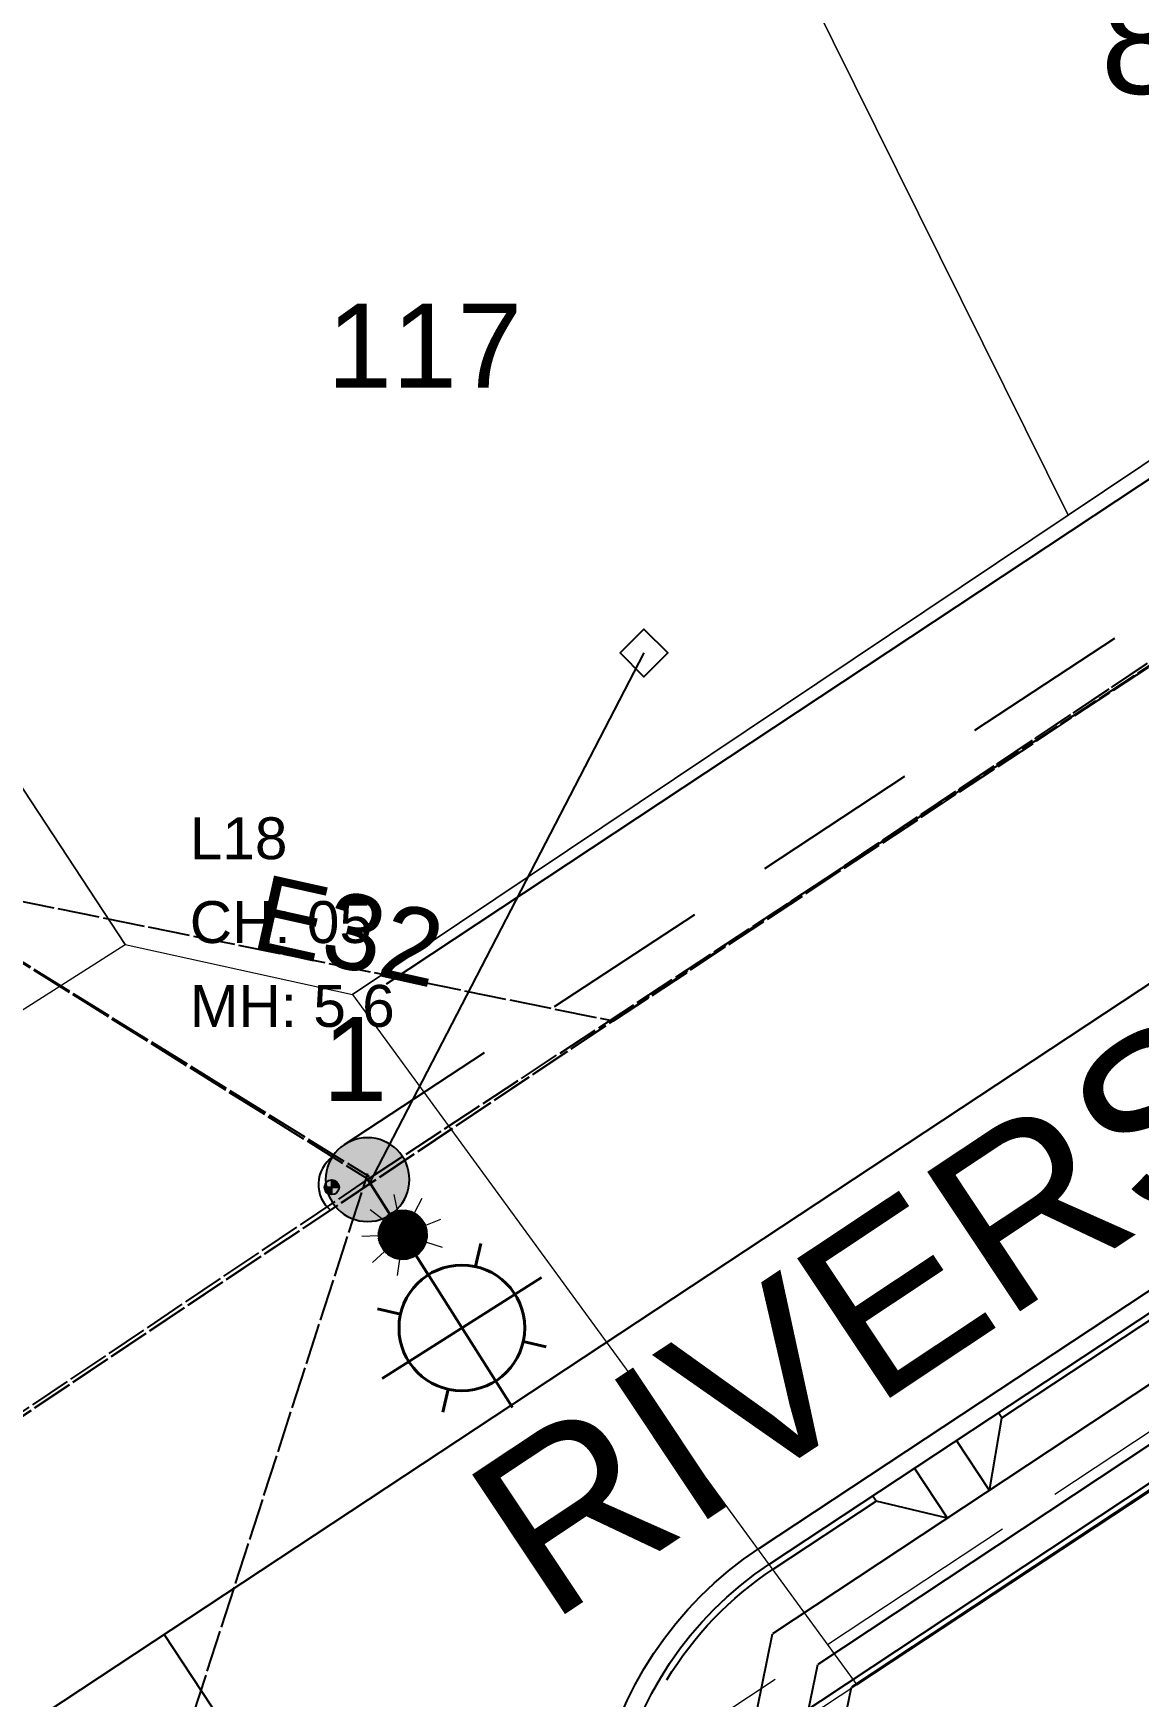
# Model space of a CAD drawing. Header units: metres. Extents: x 302064 to 305578, y 6265466 to 6271990.
# Drawn here: x 302954.41 to 302980.79, y 6271138.37 to 6271178.07 of the extents above; entities that cross this region are included whole.
import ezdxf
from ezdxf.enums import TextEntityAlignment as Align

# ---------------------------------------------------------------- set-up
doc = ezdxf.new("R2010")
doc.units = ezdxf.units.M
for name, pattern in [('Cable Exist OH', [1, 1, 0]), ('Cable New OH', [6, 4, -2]), ('IE Trench LV', [6.5, 5, -1.5]), ('IECLTRLV', [6.5, 5, -1.5])]:
    doc.linetypes.add(name, pattern=pattern)
doc.layers.get('0').update_dxf_attribs({"color": 6})
for name, color, linetype in [('_User Miscellaneous1', 7, 'Continuous'), ('_User_LV_Exist', 7, 'Continuous'), ('BDY', 252, 'Continuous'), ('DEVELOP', 2, 'Continuous'), ('Equip_SP_SL_EXT', 7, 'Continuous'), ('Mains_HV_EXT', 1, 'Continuous'), ('Mains_LV_EXT', 5, 'Continuous'), ('Mains_SL_EXT', 3, 'Continuous'), ('Services_SP_EXT', 7, 'Continuous'), ('SupportsOH_SP_TR_HV_LV_SL_EXT', 7, 'Continuous'), ('SupportsOH_SP_TR_HV_LV_SL_MOD', 3, 'Continuous'), ('XR01255_CC_DES$0$FOOTPATH', 252, 'Continuous'), ('XR01255_CC_DES$0$PRAM_RAMP', 252, 'Continuous'), ('XR01255_CC_DES$0$ROAD_CONTROL', 252, 'Continuous'), ('XR01255_CC_DES$0$ROAD_KERB', 252, 'Continuous'), ('XR01255_CC_DES$0$ROAD_KERB-BACK', 252, 'Continuous'), ('XR01255_CC_DES$0$ROAD_KERB-LIP', 252, 'Continuous'), ('XR01255_CC_LOT_LAYOUT$0$F_LOT', 252, 'Continuous'), ('XR01255_CC_LOT_LAYOUT$0$ST1_BDY', 252, 'Continuous'), ('XR01255_CC_LOT_LAYOUT$0$ST1_BDY_1', 252, 'Continuous'), ('XR01255_CC_SURVEY$0$SERVICES-ELECTRICTY', 1, 'Continuous')]:
    doc.layers.add(name, color=color, linetype=linetype)
for name, color, linetype, lineweight in [('Cadastre Land Parcels_SP_EXT', 7, 'Continuous', 5), ('Cadastre Roads_SP_EXT', 9, 'Continuous', 5), ('LH-LUM-L18', 1, 'Continuous', 0), ('LH-POL-Poles&Pendants', 1, 'Continuous', 0), ('Trench_SP_NEW', 7, 'IECLTRLV', 20)]:
    doc.layers.add(name, color=color, linetype=linetype, lineweight=lineweight)
doc.styles.add('iecARIAL', font='arial.ttf', dxfattribs={"height": 2})
doc.styles.add('POLE_LABEL', font='arial.ttf')
doc.styles.get("Standard").update_dxf_attribs({"font": 'arial.ttf'})
doc.dimstyles.get("Standard").update_dxf_attribs({"dimtxt": 0.18, "dimasz": 0.18, "dimexe": 0.18, "dimexo": 0.0625, "dimgap": 0.09, "dimtad": 0, "dimtih": 1, "dimtoh": 1, "dimdec": 4, "dimzin": 0, "dimdsep": 46, "dimtxsty": 'Standard', "dimcen": 0.09, "dimadec": 0, "dimazin": 0, "dimtfac": 1, "dimtdec": 4, "dimtofl": 0, "dimtmove": 0, "dimatfit": 3, "dimfxl": 1, "dimtolj": 1, "dimtzin": 0, "dimarcsym": 0})

# ---------------------------------------------------------------- blocks, each defined once
blk = doc.blocks.new('SL_LANTERN_EXT')
at = {"lineweight": 40}
for p, q in [((0, 1.968), (0, 6.468)), ((-1.459, 5.676), (-1.061, 5.278)), ((1.458, 5.676), (1.06, 5.278)), ((-2.25, 4.218), (2.25, 4.218)), ((-1.459, 2.759), (-1.061, 3.157)), ((1.458, 2.759), (1.06, 3.157)), ((0, 0), (0, 2.721))]:
    blk.add_line(p, q, dxfattribs=at)
blk.add_circle((0, 4.218), 1.5, dxfattribs=at)
at = {"style": 'iecARIAL', "flags": 8}
blk.add_attdef('ASSET_NUM', (1.5, 1.5), '', height=2.5, dxfattribs=at)
for tag, p, height, flags in [('CONSTRUCTED_VOLTAGE', (0.981, -0.653), 0.2, 9), ('CONTROL_TYPE', (0.981, -0.853), 0.2, 9), ('LNUMBER', (2.181, -3.253), 2.5, 8), ('LANTERN_PURPOSE', (0.981, -1.053), 0.2, 9), ('LANTERN_TYPE', (0.981, -1.253), 0.2, 9), ('OPERATING_VOLTAGE', (0.981, -1.653), 0.2, 9), ('NO_PHASES', (0.981, -1.453), 0.2, 9), ('ORIENTATION', (0.981, -1.853), 0.2, 9), ('OWNED_BY', (0.981, -2.053), 0.2, 9), ('STATE', (0.981, -2.253), 0.2, 9), ('USAGE', (0.981, -2.453), 0.2, 9), ('CEXIST', (0.981, -2.653), 0.2, 9), ('CNEW', (0.981, -2.853), 0.2, 9), ('CNUMBER', (0.981, -3.053), 0.2, 9), ('CREMOVE', (0.981, -3.253), 0.2, 9), ('CREPLACE', (0.981, -3.453), 0.2, 9), ('LKINGHEIGHT', (0.981, -3.653), 0.2, 9), ('LBRACKET', (0.981, -3.853), 0.2, 9), ('LBRACKETVOCAB', (0.981, -4.053), 0.2, 9), ('LCATEGORY', (0.981, -4.253), 0.2, 9), ('LCHARGE1', (0.981, -4.453), 0.2, 9), ('LCHARGE1PERCENT', (0.981, -4.653), 0.2, 9), ('LCHARGE2', (0.981, -4.853), 0.2, 9), ('LCHARGE2PERCENT', (0.981, -5.053), 0.2, 9), ('LCHARGE3', (0.981, -5.253), 0.2, 9), ('LCHARGE3PERCENT', (0.981, -5.453), 0.2, 9), ('LEXIST', (0.981, -5.653), 0.2, 9), ('LLAMP', (0.981, -5.853), 0.2, 9), ('LLAMPVOCAB', (0.981, -6.053), 0.2, 9), ('LMAST', (0.981, -6.253), 0.2, 9), ('LMASTVOCAB', (0.981, -6.453), 0.2, 9), ('LNEW', (0.981, -6.653), 0.2, 9), ('LANTNUMBER', (0.981, -6.853), 0.2, 9), ('LOUTREACH', (0.981, -7.253), 0.2, 9), ('LOUTREACHVOCAB', (0.981, -7.453), 0.2, 9), ('LRATECODE', (0.981, -7.653), 0.2, 9), ('LREMOVE', (0.981, -7.853), 0.2, 9), ('LREPLACE', (0.981, -8.053), 0.2, 9), ('LTYPE', (0.981, -8.253), 0.2, 9), ('LTYPEVOCAB', (0.981, -8.453), 0.2, 9), ('LEGEND', (0.981, -8.653), 0.2, 9), ('LOCATION', (0.981, -8.853), 0.2, 9), ('STREETNAME', (0.981, -9.253), 0.2, 9), ('NOTES', (0.981, -9.053), 0.2, 9), ('SUBURB', (0.981, -9.453), 0.2, 1)]:
    blk.add_attdef(tag, p, '', height=height, dxfattribs=dict(flags=flags))
blk = doc.blocks.new('CCP_EXT')
at = {"flags": 9}
for tag, p in [('OWNED_BY', (0, -1)), ('USAGE', (0, -1.2)), ('LEGEND', (0, -1.4)), ('LIFE_SUPPORT', (0, -1.6)), ('STATE', (0, -1.8)), ('NOTES', (0, -2))]:
    blk.add_attdef(tag, text='', height=0.2, dxfattribs=at).set_placement(p, align=Align.MIDDLE_LEFT)
blk.add_wipeout([(0, 0.566), (0.566, 0), (0, -0.566), (-0.566, 0)])
blk.add_lwpolyline([(-0.566, 0), (0, 0.566), (0.566, 0), (0, -0.566), (-0.566, 0)])
at = {"flags": 1}
blk.add_attdef('Z', (0, 0), '', height=0.2, dxfattribs=at)
at = {"flags": 9}
for tag, p in [('CCP_TYPE', (0, 0)), ('CONSTRUCTED_VOLTAGE', (0, -0.2)), ('NO_PHASES', (0, -0.4)), ('OPERATING_VOLTAGE', (0, -0.6)), ('ORIENTATION', (0, -0.8))]:
    blk.add_attdef(tag, text='', height=0.2, dxfattribs=at).set_placement(p, align=Align.MIDDLE_LEFT)
blk = doc.blocks.new('POLE_EXT')
blk.add_hatch(color=256).paths.add_polyline_path([(-1, 0, 1), (1, 0, 1)])
blk.add_lwpolyline([(-1, 0, 1), (1, 0, 1)], format="xyb", close=True)
for tag, height, flags, p in [('pNumber', 2.5, 8, (-17.84, 2.067)), ('OWNED_BY', 0.2, 9, (1.355, -0.4)), ('SPECIAL_USE', 0.2, 9, (1.355, -0.8)), ('PARENT', 0.2, 9, (1.355, -0.6)), ('STATE', 0.2, 9, (1.355, -1)), ('USAGE', 0.2, 9, (1.355, -1.2)), ('cLV', 0.2, 9, (1.355, -1.4)), ('hDepth', 0.2, 9, (1.355, -1.6)), ('cHV', 0.2, 9, (1.355, -2)), ('hDia', 0.2, 9, (1.355, -1.8)), ('LBRACKET', 0.2, 9, (1.355, -2.2)), ('LExisting', 0.2, 9, (1.355, -2.4)), ('LANTNUMBER', 0.2, 9, (1.355, -2.6)), ('LOther', 0.2, 9, (1.355, -2.8)), ('LRemove', 0.2, 9, (1.355, -3)), ('LEGEND', 0.2, 9, (1.355, -3.2)), ('cLinedev', 0.2, 9, (1.355, -3.4)), ('LOCATION', 0.2, 9, (1.355, -3.6)), ('pExisting', 0.2, 9, (1.355, -3.8)), ('PFNUMBER', 0.2, 9, (1.355, -4)), ('pFooting', 0.2, 9, (1.355, -4.4)), ('NEWPFNUMBER', 0.2, 9, (1.355, -4.2)), ('pNew', 0.2, 9, (1.355, -4.6)), ('pRelocate', 0.2, 9, (1.355, -5)), ('pRemove', 0.2, 9, (1.355, -5.2)), ('pReplace', 0.2, 9, (1.355, -5.4)), ('pStay', 0.2, 9, (1.355, -5.6)), ('cspan', 0.2, 9, (1.355, -6)), ('pType', 0.2, 9, (1.355, -5.8)), ('STREETNAME', 0.2, 9, (1.355, -6.2)), ('SUBURB', 0.2, 9, (1.355, -6.4)), ('NOTES', 0.2, 9, (1.355, -6.6)), ('MAINTAINED_BY', 0.2, 9, (1.355, -6.814)), ('OPERATED_BY', 0.2, 9, (1.355, -7.014))]:
    blk.add_attdef(tag, text='', height=height, dxfattribs=dict(flags=flags)).set_placement(p, align=Align.MIDDLE_LEFT)
at = {"style": 'POLE_LABEL'}
for tag, height, flags, p in [('ASSET_NUM', 2.5, 8, (2, 2)), ('STRUCTURE_PLANT_NUMBER', 0.2, 9, (1.355, 0.028)), ('STREET_CODE', 0.2, 9, (1.355, -0.2))]:
    blk.add_attdef(tag, text='', height=height, dxfattribs=dict(at, flags=flags)).set_placement(p, align=Align.MIDDLE_LEFT)
at = {"flags": 1}
blk.add_attdef('Z', (1.355, -7.328), '', height=0.2, dxfattribs=at)
blk = doc.blocks.new('A$C6F1F0823')
at = {"layer": 'BDY'}
for p, q in [((3.882, 91.562, 46.5), (66.677, 133.145, 46.5)), ((3.882, 91.562), (66.677, 133.145))]:
    blk.add_line(p, q, dxfattribs=at)
blk = doc.blocks.new('A$C07AF69C9')
at = {"layer": 'XR01255_CC_SURVEY$0$SERVICES-ELECTRICTY'}
h = blk.add_hatch(color=256, dxfattribs=at)
h.dxf.hatch_style = 1
h.paths.add_polyline_path([(34.695, 132.805), (34.52, 132.805, 0.414214), (34.695, 132.63)])
h.paths.add_polyline_path([(34.695, 132.98), (34.695, 132.805), (34.87, 132.805, 0.414214)])
at = {"layer": 'XR01255_CC_DES$0$FOOTPATH'}
for p, q in [((98.921, 157.699), (45.213, 122.145)), ((99.168, 156.424), (46.29, 121.419)), ((43.45, 113.509), (45.213, 122.145)), ((44.725, 113.755), (46.29, 121.419))]:
    blk.add_line(p, q, dxfattribs=at)
at = {"layer": 'XR01255_CC_DES$0$PRAM_RAMP', "color": 8}
for p, q in [((50.389, 125.571), (49.603, 126.762)), ((49.387, 124.911), (48.602, 126.101))]:
    blk.add_line(p, q, dxfattribs=at)
at = {"layer": 'XR01255_CC_DES$0$PRAM_RAMP'}
for points in [[(50.687, 127.299), (50.604, 127.424)], [(50.389, 125.571), (50.687, 127.299)], [(49.387, 124.911), (47.683, 125.314), (47.601, 125.439)]]:
    blk.add_lwpolyline(points, dxfattribs=at)
at = {"layer": 'XR01255_CC_DES$0$ROAD_CONTROL'}
blk.add_line((30.694, 122.131), (96.623, 22.188), dxfattribs=at)
blk.add_lwpolyline([(131.966, 189.031), (-0.002, 101.854)], dxfattribs=at)
at = {"layer": 'XR01255_CC_DES$0$ROAD_KERB'}
blk.add_lwpolyline([(42.737, 112.046, -0.414025), (45.147, 123.819), (97.438, 158.362, -0.414402), (109.219, 155.95), (166.818, 68.634)], format="xyb", dxfattribs=at)
at = {"layer": 'XR01255_CC_DES$0$ROAD_KERB-BACK'}
blk.add_lwpolyline([(50.687, 127.299), (92.072, 154.637)], dxfattribs=at)
blk.add_lwpolyline([(42.69, 121.051, -0.111113), (45.23, 123.694), (47.683, 125.314)], format="xyb", dxfattribs=at)
at = {"layer": 'XR01255_CC_DES$0$ROAD_KERB-LIP'}
blk.add_lwpolyline([(42.362, 111.798, -0.414025), (44.899, 124.194), (97.19, 158.737, -0.414402), (109.594, 156.198), (167.193, 68.882)], format="xyb", dxfattribs=at)
at = {"layer": 'XR01255_CC_LOT_LAYOUT$0$F_LOT'}
blk.add_lwpolyline([(88.249, 172.242), (35.992, 137.648)], dxfattribs=at)
at = {"layer": 'XR01255_CC_LOT_LAYOUT$0$ST1_BDY'}
blk.add_line((45.681, 113.94), (47.097, 120.874), dxfattribs=at)
at = {"layer": 'XR01255_CC_LOT_LAYOUT$0$ST1_BDY_1'}
blk.add_line((63.44, 131.693), (47.097, 120.874), dxfattribs=at)
at = {"layer": 'XR01255_CC_SURVEY$0$SERVICES-ELECTRICTY'}
for p, q in [((34.695, 132.63), (34.695, 132.98)), ((34.52, 132.805), (34.87, 132.805))]:
    blk.add_line(p, q, dxfattribs=at)
blk.add_circle((34.695, 132.805), 0.175, dxfattribs=at)
blk.add_blockref('A$C6F1F0823', (32.368, 22.293))
blk = doc.blocks.new('A$C70F866E6')
at = {"layer": 'LH-LUM-L18', "color": 1, "extrusion": (-0.046651, 0.07362, 0.996195)}
for p, q in [((0.014821, 0.084253, 0.005603), (0.014738, 0.084636, 0.005571)), ((0.01448, 0.084037, 0.005603), (0.014169, 0.084276, 0.005571)), ((0.0147, 0.084209, 0.0056), (0.01457, 0.084127, 0.0056)), ((0.014683, 0.084204, 0.0056), (0.014582, 0.08414, 0.0056)), ((0.0146, 0.084223, 0.005595), (0.014664, 0.084122, 0.005605)), ((0.015245, 0.083168, 0.005703), (0.014616, 0.084161, 0.0056)), ((0.015262, 0.083179, 0.005703), (0.014632, 0.084172, 0.0056)), ((0.015279, 0.083189, 0.005703), (0.014649, 0.084182, 0.0056)), ((0.014664, 0.084122, 0.005605), (0.014683, 0.084204, 0.0056)), ((0.015295, 0.083201, 0.005703), (0.014667, 0.084192, 0.0056)), ((0.01531, 0.083213, 0.005703), (0.014684, 0.084201, 0.0056)), ((0.014848, 0.084255, 0.005604), (0.0147, 0.084209, 0.0056)), ((0.015326, 0.083225, 0.005702), (0.014702, 0.08421, 0.0056)), ((0.015341, 0.083238, 0.005702), (0.01472, 0.084218, 0.005601)), ((0.015356, 0.083252, 0.005702), (0.014739, 0.084225, 0.005601)), ((0.01537, 0.083266, 0.005702), (0.014758, 0.084232, 0.005601)), ((0.015384, 0.08328, 0.005701), (0.014777, 0.084238, 0.005602)), ((0.015397, 0.083296, 0.005701), (0.014796, 0.084244, 0.005602)), ((0.01541, 0.083312, 0.0057), (0.014817, 0.084249, 0.005603)), ((0.015423, 0.083329, 0.005699), (0.014837, 0.084253, 0.005604)), ((0.015001, 0.084262, 0.005611), (0.014848, 0.084255, 0.005604)), ((0.015436, 0.083347, 0.005699), (0.014858, 0.084257, 0.005604)), ((0.015447, 0.083364, 0.005698), (0.014879, 0.08426, 0.005605)), ((0.015458, 0.083384, 0.005697), (0.014902, 0.084262, 0.005606)), ((0.015469, 0.083403, 0.005696), (0.014924, 0.084264, 0.005607)), ((0.01548, 0.083424, 0.005695), (0.014947, 0.084264, 0.005608)), ((0.01549, 0.083445, 0.005694), (0.014971, 0.084264, 0.005609)), ((0.015498, 0.083468, 0.005693), (0.014995, 0.084262, 0.00561)), ((0.015151, 0.084229, 0.00562), (0.015001, 0.084262, 0.005611)), ((0.015507, 0.083491, 0.005691), (0.01502, 0.08426, 0.005612)), ((0.015515, 0.083515, 0.00569), (0.015045, 0.084256, 0.005613)), ((0.015521, 0.083542, 0.005688), (0.015072, 0.084252, 0.005615)), ((0.015527, 0.083569, 0.005686), (0.015099, 0.084245, 0.005616)), ((0.015532, 0.083598, 0.005685), (0.015127, 0.084237, 0.005618)), ((0.015287, 0.084158, 0.005632), (0.015151, 0.084229, 0.00562)), ((0.015535, 0.08363, 0.005682), (0.015157, 0.084226, 0.005621)), ((0.015537, 0.083664, 0.00568), (0.015189, 0.084213, 0.005623)), ((0.015221, 0.0842, 0.005626), (0.015404, 0.084548, 0.005608)), ((0.015537, 0.083701, 0.005677), (0.015222, 0.084197, 0.005626)), ((0.015534, 0.083743, 0.005674), (0.015259, 0.084177, 0.005629)), ((0.015401, 0.084053, 0.005645), (0.015287, 0.084158, 0.005632)), ((0.014394, 0.083877, 0.005611), (0.01436, 0.083727, 0.00562)), ((0.014795, 0.083106, 0.005686), (0.014367, 0.083781, 0.005616)), ((0.014823, 0.083099, 0.005688), (0.014373, 0.083809, 0.005615)), ((0.01485, 0.083094, 0.00569), (0.01438, 0.083835, 0.005613)), ((0.014875, 0.083091, 0.005691), (0.014388, 0.08386, 0.005612)), ((0.014465, 0.084013, 0.005604), (0.014394, 0.083877, 0.005611)), ((0.0149, 0.083089, 0.005693), (0.014396, 0.083883, 0.00561)), ((0.014924, 0.083087, 0.005694), (0.014405, 0.083906, 0.005609)), ((0.014948, 0.083086, 0.005695), (0.014415, 0.083927, 0.005608)), ((0.01497, 0.083087, 0.005696), (0.014425, 0.083948, 0.005607)), ((0.014993, 0.083089, 0.005697), (0.014436, 0.083967, 0.005606)), ((0.015015, 0.083091, 0.005698), (0.014448, 0.083986, 0.005605)), ((0.015036, 0.083093, 0.005699), (0.014459, 0.084004, 0.005604)), ((0.01457, 0.084127, 0.0056), (0.014465, 0.084013, 0.005604)), ((0.015057, 0.083097, 0.005699), (0.014471, 0.084022, 0.005604)), ((0.015078, 0.083102, 0.0057), (0.014484, 0.084039, 0.005603)), ((0.015098, 0.083107, 0.005701), (0.014497, 0.084055, 0.005602)), ((0.015118, 0.083112, 0.005701), (0.014511, 0.08407, 0.005602)), ((0.015137, 0.083118, 0.005702), (0.014525, 0.084085, 0.005601)), ((0.015156, 0.083125, 0.005702), (0.014539, 0.084099, 0.005601)), ((0.015174, 0.083133, 0.005702), (0.014554, 0.084112, 0.005601)), ((0.015193, 0.083141, 0.005702), (0.014569, 0.084126, 0.0056)), ((0.014582, 0.08414, 0.0056), (0.014664, 0.084122, 0.005605)), ((0.015211, 0.08315, 0.005703), (0.014584, 0.084138, 0.0056)), ((0.015228, 0.083158, 0.005703), (0.0146, 0.08415, 0.0056)), ((0.015525, 0.083792, 0.00567), (0.0153, 0.084148, 0.005633)), ((0.01551, 0.083854, 0.005665), (0.015349, 0.084108, 0.005638)), ((0.015483, 0.083924, 0.005658), (0.015401, 0.084053, 0.005645)), ((0.015529, 0.083777, 0.005671), (0.015483, 0.083924, 0.005658)), ((0.015492, 0.083903, 0.00566), (0.015856, 0.084052, 0.005666)), ((0.015535, 0.083624, 0.005683), (0.015529, 0.083777, 0.005671)), ((0.014357, 0.083653, 0.005626), (0.013964, 0.083635, 0.005608)), ((0.014706, 0.083137, 0.00568), (0.014358, 0.083687, 0.005623)), ((0.014672, 0.083154, 0.005677), (0.014358, 0.083649, 0.005626)), ((0.014737, 0.083124, 0.005682), (0.014359, 0.083721, 0.005621)), ((0.01436, 0.083727, 0.00562), (0.014366, 0.083574, 0.005632)), ((0.014635, 0.083174, 0.005674), (0.014361, 0.083607, 0.005629)), ((0.014767, 0.083114, 0.005685), (0.014363, 0.083752, 0.005618)), ((0.014366, 0.083574, 0.005632), (0.014412, 0.083427, 0.005645)), ((0.014595, 0.083202, 0.00567), (0.014369, 0.083559, 0.005633)), ((0.014546, 0.083242, 0.005665), (0.014385, 0.083497, 0.005638)), ((0.014412, 0.083427, 0.005645), (0.014494, 0.083297, 0.005658)), ((0.014449, 0.083359, 0.005651), (0.014453, 0.083353, 0.005652)), ((0.015429, 0.083338, 0.005699), (0.015501, 0.083473, 0.005692)), ((0.015501, 0.083473, 0.005692), (0.015535, 0.083624, 0.005683)), ((0.015508, 0.0835, 0.005691), (0.015883, 0.083382, 0.005717)), ((0.01451, 0.08328, 0.00566), (0.014219, 0.083015, 0.005666)), ((0.014494, 0.083297, 0.005658), (0.014607, 0.083193, 0.005671)), ((0.014607, 0.083193, 0.005671), (0.014743, 0.083122, 0.005683)), ((0.014743, 0.083122, 0.005683), (0.014894, 0.083089, 0.005692)), ((0.014867, 0.083094, 0.005691), (0.014814, 0.082705, 0.005717)), ((0.014894, 0.083089, 0.005692), (0.015047, 0.083095, 0.005699)), ((0.015047, 0.083095, 0.005699), (0.015195, 0.083142, 0.005702)), ((0.015195, 0.083142, 0.005702), (0.015262, 0.083179, 0.005703)), ((0.015261, 0.083181, 0.005703), (0.015471, 0.08285, 0.005737)), ((0.015262, 0.083179, 0.005703), (0.015324, 0.083224, 0.005702)), ((0.015324, 0.083224, 0.005702), (0.015429, 0.083338, 0.005699))]:
    blk.add_line(p, q, dxfattribs=at)
at = {"layer": 'LH-POL-Poles&Pendants', "color": 1}
blk.add_line((0.014097, 0.085017, 0.0056), (0.014632, 0.084172, 0.0056), dxfattribs=at)
at = {"layer": 'LH-LUM-L18', "color": 1, "char_height": 0.001, "attachment_point": 1}
for s, insert in [('L18', (0.009862, 0.093639, 0.0056)), ('CH: 05', (0.009862, 0.091639, 0.0056)), ('MH: 5.6', (0.009862, 0.089639, 0.0056))]:
    blk.add_mtext(s, dxfattribs=dict(at, insert=insert))

msp = doc.modelspace()

# ---------------------------------------------------------------- linework, layer by layer
at = {"layer": '_User_LV_Exist', "linetype": 'Cable Exist OH'}
for points in [[(302950.689, 6271158.05), (302962.428, 6271150.782)], [(302955.865, 6271130.609), (302962.401, 6271150.861)], [(302925.194, 6271125.689), (302962.391, 6271150.711)]]:
    msp.add_lwpolyline(points, dxfattribs=at)
at = {"layer": 'Cadastre Land Parcels_SP_EXT', "linetype": 'Continuous'}
for points in [[(302999.267, 6271180.073), (302978.546, 6271204.365), (302970.327, 6271200.994), (302964.832, 6271195.351), (302979.105, 6271166.565), (302999.267, 6271180.073)], [(302979.105, 6271166.565), (302964.832, 6271195.351), (302944.538, 6271174.689), (302956.604, 6271156.325), (302962.029, 6271155.13), (302979.105, 6271166.565)], [(303090.76, 6271084.541), (303030.427, 6271175.862), (302974.067, 6271138.657), (302963.233, 6271131.505), (303023.65, 6271040.271), (303090.76, 6271084.541)]]:
    msp.add_lwpolyline(points, close=True, dxfattribs=at)
at = {"layer": 'Cadastre Roads_SP_EXT', "linetype": 'Continuous'}
msp.add_lwpolyline([(302883.661, 6271237.61), (302887.557, 6271232.99), (302893.855, 6271223.412), (302902.617, 6271210.08), (302911.258, 6271197.046), (302920.637, 6271182.828), (302932.081, 6271165.523), (302943.62, 6271148.049), (302949.262, 6271151.645), (302956.604, 6271156.325), (302944.538, 6271174.689), (302933.09, 6271192.282), (302923.912, 6271206.201), (302914.848, 6271219.94), (302903.926, 6271236.532)], dxfattribs=at)
at = {"layer": 'Mains_LV_EXT', "linetype": 'Cable Exist OH'}
for points in [[(302950.689, 6271158.05), (302962.384, 6271150.735)], [(302925.194, 6271125.689), (302968.263, 6271154.498)]]:
    msp.add_lwpolyline(points, dxfattribs=at)
at = {"layer": 'Mains_LV_EXT', "linetype": 'Continuous'}
msp.add_lwpolyline([(302961.552, 6271151.255, 0.488369), (302961.507, 6271149.979)], format="xyb", dxfattribs=at)
at = {"layer": 'Mains_SL_EXT', "linetype": 'Cable Exist OH'}
for points in [[(302950.689, 6271158.05), (302968.263, 6271154.498)], [(302892.307, 6271104.401), (302925.194, 6271125.689), (302968.263, 6271154.498)]]:
    msp.add_lwpolyline(points, dxfattribs=at)
at = {"layer": 'Trench_SP_NEW', "linetype": 'IE Trench LV', "flags": 128}
msp.add_lwpolyline([(302962.523, 6271132.449), (303007.621, 6271162.266)], dxfattribs=at)

# ---------------------------------------------------------------- block references
at = {"layer": 'Equip_SP_SL_EXT', "rotation": 212.3578091099468}
msp.add_blockref('SL_LANTERN_EXT', (302962.384, 6271150.735), dxfattribs=at)
at = {"layer": 'SupportsOH_SP_TR_HV_LV_SL_EXT'}
msp.add_blockref('POLE_EXT', (302962.391, 6271150.711), dxfattribs=at)
at = {"layer": 'SupportsOH_SP_TR_HV_LV_SL_MOD'}
ref = msp.add_blockref('POLE_EXT', (302992.972, 6271170.814), dxfattribs=at)
ref.add_attrib('ASSET_NUM', '808752', dxfattribs={"layer": '0', "height": 2.5, "rotation": 0.0726, "style": 'POLE_LABEL'}).set_placement((302991.535, 6271177.885), align=Align.MIDDLE_RIGHT)

# ---------------------------------------------------------------- texts
at = {"layer": '_User Miscellaneous1', "lineweight": 25, "insert": (302959.465, 6271154.59), "char_height": 2, "width": 4.42822, "attachment_point": 1}
msp.add_mtext('\\pi1.8458;1', dxfattribs=at)
at = {"layer": 'Cadastre Land Parcels_SP_EXT'}
msp.add_text('117', height=2, dxfattribs=at).set_placement((302961.422, 6271169.612))
at = {"layer": 'Mains_LV_EXT'}
msp.add_text('E32', height=1.8, rotation=347.4595, dxfattribs=at).set_placement((302959.567, 6271156.255))

# ---------------------------------------------------------------- leaders
at = {"layer": '_User Miscellaneous1', "lineweight": 25}
msp.add_leader([(302991.118, 6271172.079), (302964.847, 6271200.158)], dimstyle='Standard', override={"dimasz": 5, "dimgap": 0.625, "dimtad": 0}, dxfattribs=at)

# ---------------------------------------------------------------- next in the draw order: block references
at = {"layer": 'Services_SP_EXT'}
msp.add_blockref('CCP_EXT', (302968.986, 6271163.278), dxfattribs=at)

# ---------------------------------------------------------------- next in the draw order: block references
msp.add_blockref('CCP_EXT', (302968.986, 6271163.278), dxfattribs=at)

# ---------------------------------------------------------------- next in the draw order: linework, layer by layer
at = {"layer": '_User_LV_Exist', "linetype": 'Cable New OH'}
msp.add_lwpolyline([(302961.841, 6271151.546), (302992.423, 6271171.65)], dxfattribs=at)
at = {"layer": '_User_LV_Exist', "linetype": 'Cable Exist OH'}
msp.add_lwpolyline([(302962.391, 6271150.711), (302992.972, 6271170.814)], dxfattribs=at)
at = {"layer": 'Cadastre Roads_SP_EXT', "linetype": 'Continuous'}
msp.add_lwpolyline([(303030.427, 6271175.862), (303023.812, 6271182.908), (303015.946, 6271191.285), (302999.267, 6271180.073), (302979.105, 6271166.565), (302962.029, 6271155.13), (302967.653, 6271147.432), (302974.067, 6271138.657), (303030.427, 6271175.862)], close=True, dxfattribs=at)
at = {"layer": 'Mains_HV_EXT', "linetype": 'Cable Exist OH'}
msp.add_lwpolyline([(302925.194, 6271125.689), (302968.286, 6271154.527), (302990.096, 6271169.122), (303021.231, 6271191.785)], dxfattribs=at)
at = {"layer": 'Mains_LV_EXT', "linetype": 'Cable Exist OH'}
msp.add_lwpolyline([(302968.263, 6271154.498), (302991.271, 6271169.726)], dxfattribs=at)
at = {"layer": 'Mains_SL_EXT', "linetype": 'Cable Exist OH'}
msp.add_lwpolyline([(302968.263, 6271154.498), (302990.096, 6271169.122), (303021.264, 6271191.897)], dxfattribs=at)
at = {"layer": 'Services_SP_EXT'}
msp.add_lwpolyline([(302968.986, 6271163.278), (302962.402, 6271150.571)], dxfattribs=at)

# ---------------------------------------------------------------- next in the draw order: block references
at = {"layer": 'Defpoints', "xscale": 1000, "yscale": 1000, "zscale": 1000}
msp.add_blockref('A$C70F866E6', (302948.287, 6271065.718), dxfattribs=at)
at = {"layer": 'DEVELOP'}
msp.add_blockref('A$C07AF69C9', (302926.842, 6271017.724), dxfattribs=at)

# ---------------------------------------------------------------- next in the draw order: texts
at = {"layer": '_User Miscellaneous1', "lineweight": 25}
msp.add_text('RIVERSTONE     RD', height=4, rotation=33.6331, dxfattribs=at).set_placement((302966.721, 6271140.089))

doc.saveas('drawing.dxf')
